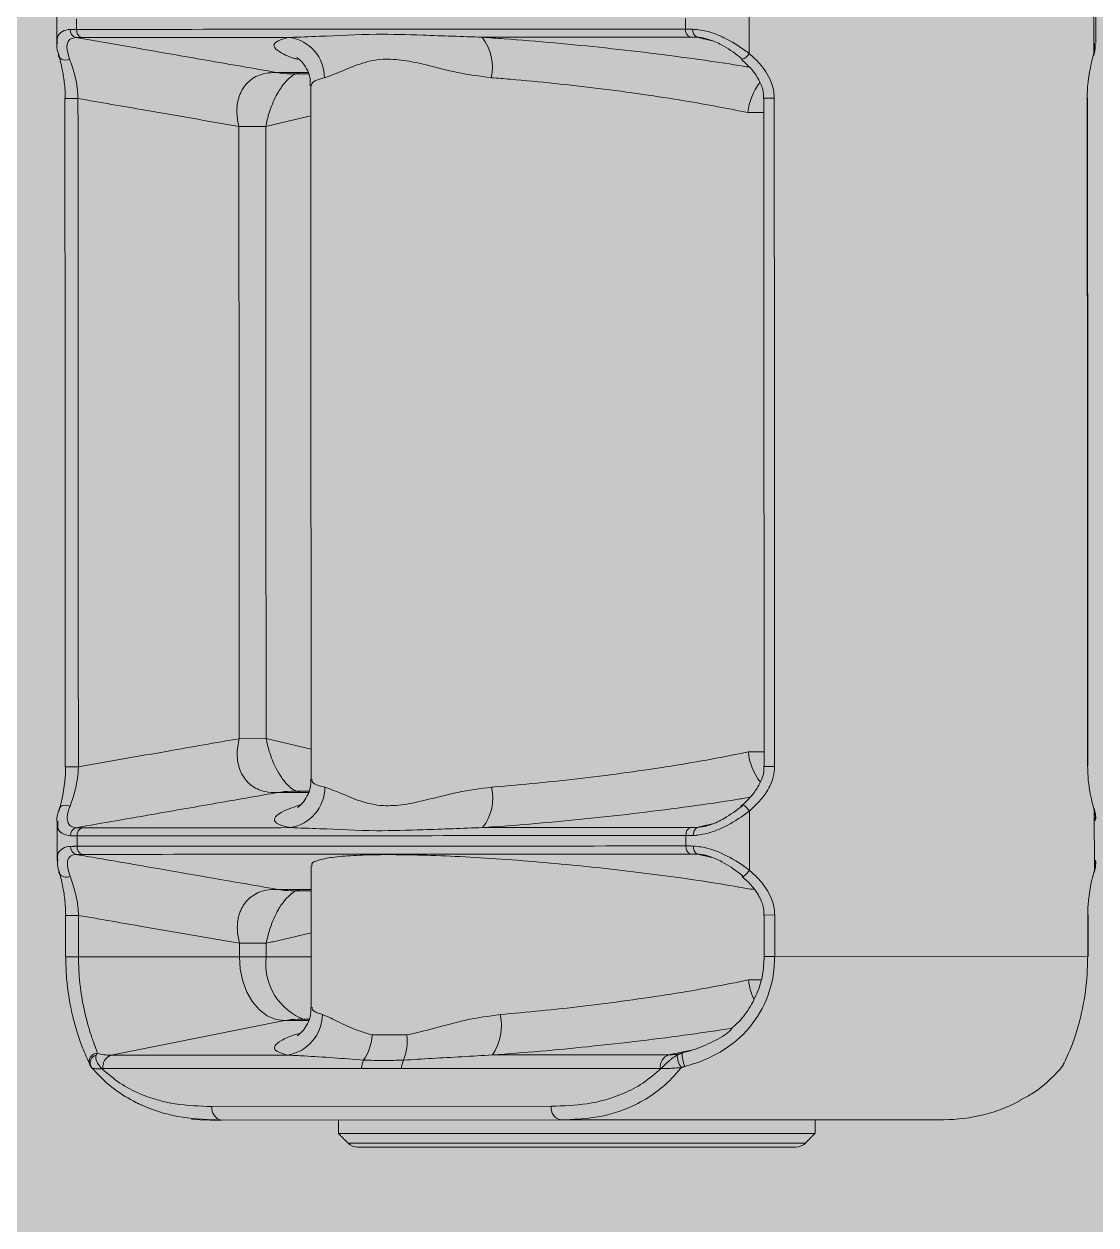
# Model space of a CAD drawing. Header units: millimetres. Extents: x 7964926 to 16080295, y -6277184 to -2986664.
# Drawn here: x 8008727.6 to 8008806.4, y -3080802.2 to -3080714 of the extents above; entities that cross this region are included whole.
import ezdxf

# ---------------------------------------------------------------- set-up
doc = ezdxf.new("R2010")
doc.units = ezdxf.units.MM
doc.header["$LTSCALE"] = 2000
doc.header["$MEASUREMENT"] = 0
doc.layers.add('L - paving', color=9, linetype='Continuous', lineweight=5)
doc.layers.add('L-HATCH', color=8, linetype='Continuous', lineweight=5)

# ---------------------------------------------------------------- blocks, each defined once
blk = doc.blocks.new('gym')
at = {"linetype": 'Continuous', "lineweight": 15}
for p, q in [((-3764.851, -56.687), (-3764.849, -61.041)), ((-3739.526, -61.027), (-3739.529, -56.672)), ((-3814.26, -58.509), (-3814.259, -59.274)), ((-3769.532, -59.249), (-3769.533, -58.484)), ((-3815.115, -64.351), (-3814.154, -64.35)), ((-3763.777, -64.322), (-3763.777, -64.322)), ((-3763.777, -64.322), (-3763.007, -64.322)), ((-3739.991, -64.309), (-3740.016, -64.309)), ((-3800.362, -66.4), (-3802.333, -66.401)), ((-3800.337, -111.374), (-3802.308, -111.376)), ((-3815.087, -113.44), (-3814.126, -113.44)), ((-3763.749, -113.411), (-3763.749, -113.411)), ((-3763.749, -113.411), (-3762.98, -113.411)), ((-3739.963, -113.398), (-3739.988, -113.398)), ((-3815.548, -116.571), (-3815.545, -116.559)), ((-3764.818, -116.693), (-3764.815, -121.048)), ((-3739.492, -121.034), (-3739.495, -116.679)), ((-3814.226, -118.516), (-3814.225, -119.281)), ((-3769.498, -119.256), (-3769.499, -118.491)), ((-3815.081, -124.358), (-3814.12, -124.357)), ((-3762.973, -124.328), (-3763.743, -124.329)), ((-3739.957, -124.315), (-3739.982, -124.315)), ((-3802.3, -126.408), (-3800.328, -126.407)), ((-3815.079, -127.4), (-3814.119, -127.399)), ((-3802.299, -127.393), (-3814.119, -127.399)), ((-3802.299, -127.393), (-3800.328, -127.392)), ((-3800.328, -127.392), (-3797.019, -127.39)), ((-3762.972, -127.371), (-3763.741, -127.371)), ((-3739.98, -127.358), (-3762.972, -127.371)), ((-3739.955, -127.358), (-3739.98, -127.358)), ((-3798.98, -132.087), (-3811.724, -134.624)), ((-3769.078, -134.265), (-3770.763, -134.601)), ((-3813.13, -135.558), (-3813.18, -135.499)), ((-3741.845, -135.458), (-3741.895, -135.518)), ((-3741.839, -135.431), (-3741.746, -135.299)), ((-3804.316, -138.395), (-3779.386, -138.381)), ((-3778.677, -139.381), (-3803.608, -139.395)), ((-3750.564, -139.365), (-3778.677, -139.381)), ((-3804.456, -139.395), (-3803.608, -139.395)), ((-3795.012, -140.39), (-3760.008, -140.37)), ((-3794.304, -141.097), (-3760.715, -141.078)), ((-3793.597, -141.39), (-3761.422, -141.371))]:
    blk.add_line(p, q, dxfattribs=at)
at = {"linetype": 'Continuous', "lineweight": 15, "flags": 128}
for points in [[(-3815.574, -61.241), (-3815.586, -61.19), (-3815.585, -61.084)], [(-3814.772, -61.463), (-3814.923, -61.512), (-3815.078, -61.53), (-3815.229, -61.516), (-3815.363, -61.471), (-3815.472, -61.398), (-3815.548, -61.302), (-3815.574, -61.241)], [(-3765.377, -61.435), (-3765.384, -61.484), (-3765.376, -61.497)], [(-3739.533, -61.19), (-3739.523, -61.147), (-3739.526, -61.027)], [(-3815.545, -116.559), (-3815.517, -116.49), (-3815.441, -116.394), (-3815.332, -116.321), (-3815.198, -116.276), (-3815.048, -116.262), (-3814.892, -116.279), (-3814.741, -116.328)], [(-3764.818, -116.693), (-3764.92, -116.573), (-3765.026, -116.461), (-3765.126, -116.366), (-3765.214, -116.293), (-3765.284, -116.248), (-3765.332, -116.234), (-3765.353, -116.251), (-3765.346, -116.3)], [(-3739.503, -116.511), (-3739.492, -116.559), (-3739.495, -116.679)], [(-3815.549, -121.077), (-3815.552, -121.197), (-3815.541, -121.246)], [(-3765.343, -121.504), (-3765.35, -121.491), (-3765.344, -121.442)], [(-3764.815, -121.048), (-3764.918, -121.168), (-3765.023, -121.28), (-3765.123, -121.376), (-3765.211, -121.449), (-3765.282, -121.494), (-3765.329, -121.508), (-3765.343, -121.504)], [(-3739.499, -121.197), (-3739.489, -121.154), (-3739.492, -121.034)], [(-3798.98, -132.087), (-3799.627, -131.997), (-3800.25, -131.73), (-3800.823, -131.297), (-3801.326, -130.713), (-3801.739, -130.002), (-3802.046, -129.19), (-3802.235, -128.309), (-3802.299, -127.393)], [(-3810.122, -137.977), (-3809.462, -138.305), (-3809.255, -138.397)], [(-3805.813, -139.319), (-3805.193, -139.373), (-3804.456, -139.395)]]:
    blk.add_lwpolyline(points, dxfattribs=at)
at = {"linetype": 'Continuous', "lineweight": 15}
for centre, radius, start, end in [((-3814.155, -59.316), 0.58, 176.54298, 254.38718), ((-3813.693, -59.335), 0.57, 173.88926, 249.40167), ((-3799.064, -62.841), 3.017, 0.2154, 81.11425), ((-3787.282, -62.044), 3.573, 347.42402, 37.85456), ((-3768.966, -59.31), 0.57, 173.88761, 249.40332), ((-3768.419, -59.344), 0.569, 171.02856, 242.56371), ((-3765.858, -60.406), 1.192, 293.83834, 327.82687), ((-3798.554, -57.477), 5.058, 258.77348, 270.011), ((-3760.794, -65.756), 4.158, 141.71822, 174.9488), ((-3760.822, -111.995), 4.103, 184.88942, 218.70711), ((-3798.518, -120.296), 5.058, 90.05459, 101.29001), ((-3799.035, -114.932), 3.017, 278.95033, 359.84917), ((-3787.252, -115.715), 3.573, 322.21002, 12.64051), ((-3814.122, -118.474), 0.58, 105.67719, 183.52173), ((-3813.659, -118.455), 0.57, 110.66233, 186.17582), ((-3768.932, -118.43), 0.57, 110.66069, 186.17747), ((-3768.386, -118.395), 0.569, 117.50068, 189.03614), ((-3814.121, -119.323), 0.58, 176.54281, 254.38735), ((-3813.659, -119.342), 0.57, 173.8898, 249.40113), ((-3768.932, -119.317), 0.57, 173.88815, 249.40278), ((-3768.386, -119.351), 0.569, 171.0284, 242.56387), ((-3815.03, -120.964), 0.584, 208.86637, 299.91712), ((-3798.52, -117.483), 5.058, 258.77453, 270.00995), ((-3795.973, -127.919), 4.387, 173.09214, 249.85348), ((-3760.376, -128.622), 4.549, 185.99114, 204.51742), ((-3797.99, -137.046), 5.057, 90.05265, 101.29195), ((-3799.227, -131.627), 3.023, 278.465, 359.66852), ((-3786.867, -132.464), 3.82, 325.85668, 12.51154), ((-3796.309, -132.877), 3.784, 326.07674, 355.96822), ((-3793.904, -133.564), 3.933, 338.7882, 6.1649), ((-3812.739, -135.083), 0.598, 88.34236, 204.75979), ((-3812.675, -135.196), 0.589, 105.12152, 210.98916), ((-3811.722, -130.958), 3.666, 254.17439, 269.97178), ((-3811.389, -135.512), 0.95, 110.66136, 186.17692), ((-3770.428, -135.489), 0.95, 110.6613, 186.17698), ((-3770.769, -130.935), 3.666, 270.09281, 285.89022), ((-3768.715, -134.659), 1.413, 177.7524, 218.24295), ((-3767.614, -134.568), 2.154, 177.14061, 204.07416), ((-3812.336, -131.643), 3.972, 268.92238, 270.04436), ((-3792.036, -135.59), 1.283, 152.06833, 180.6264), ((-3789.103, -135.588), 1.283, 152.06639, 180.62833), ((-3771.374, -131.621), 3.971, 270.02014, 271.1423), ((-3803.432, -138.519), 0.893, 172.0065, 258.66052), ((-3778.502, -138.505), 0.893, 172.00597, 258.66105), ((-3750.571, -127.364), 12.001, 270.03227, 298.23395), ((-3793.597, -140.389), 1, 225.03227, 270.03227), ((-3761.422, -140.371), 1, 270.03227, 315.03227)]:
    blk.add_arc(centre, radius, start, end, dxfattribs=at)
for points in [[(-3815.72, -57.448), (-3815.718, -60.331)], [(-3739.392, -60.288), (-3739.393, -57.405)], [(-3814.734, -59.281), (-3814.259, -59.274)], [(-3813.893, -59.868), (-3814.311, -59.875)], [(-3769.532, -59.249), (-3768.982, -59.255)], [(-3768.682, -59.849), (-3769.166, -59.843)], [(-3768.682, -59.849), (-3767.621, -60.093)], [(-3739.526, -61.027), (-3739.459, -60.389)], [(-3739.459, -60.389), (-3739.449, -60.288)], [(-3799.538, -62.438), (-3797.265, -62.437)], [(-3798.553, -62.535), (-3797.231, -62.534)], [(-3797.055, -63.427), (-3797.027, -114.34)], [(-3815.115, -64.351), (-3815.087, -113.44)], [(-3763.777, -64.322), (-3763.749, -113.411)], [(-3739.963, -113.398), (-3739.991, -64.309)], [(-3797.054, -65.635), (-3800.362, -66.4)], [(-3763.776, -65.389), (-3764.936, -65.39)], [(-3800.337, -111.374), (-3797.028, -112.136)], [(-3764.909, -112.345), (-3763.75, -112.344)], [(-3797.224, -115.334), (-3799.508, -115.335)], [(-3797.198, -115.237), (-3798.523, -115.238)], [(-3739.423, -117.412), (-3739.428, -117.287)], [(-3815.686, -117.455), (-3815.684, -120.338)], [(-3814.279, -117.915), (-3813.86, -117.922)], [(-3769.133, -117.896), (-3768.649, -117.89)], [(-3767.565, -117.639), (-3768.649, -117.89)], [(-3814.226, -118.516), (-3814.701, -118.51)], [(-3768.948, -118.484), (-3769.499, -118.491)], [(-3814.701, -119.288), (-3814.225, -119.281)], [(-3813.859, -119.875), (-3814.278, -119.882)], [(-3769.498, -119.256), (-3768.948, -119.262)], [(-3768.648, -119.856), (-3769.132, -119.85)], [(-3768.648, -119.856), (-3767.588, -120.1)], [(-3797.023, -120.705), (-3797.017, -131.093)], [(-3739.492, -121.034), (-3739.426, -120.396)], [(-3739.426, -120.396), (-3739.415, -120.295)], [(-3799.504, -122.445), (-3797.022, -122.444)], [(-3798.519, -122.542), (-3797.022, -122.541)], [(-3764.769, -122.426), (-3764.494, -122.425)], [(-3815.081, -124.358), (-3815.079, -127.4)], [(-3763.743, -124.329), (-3763.741, -127.371)], [(-3739.955, -127.358), (-3739.957, -124.315)], [(-3797.02, -125.641), (-3800.328, -126.407)], [(-3764.9, -129.097), (-3763.981, -129.096)], [(-3797.224, -132.086), (-3798.98, -132.087)], [(-3797.184, -131.989), (-3797.995, -131.989)], [(-3792.535, -133.143), (-3789.993, -133.142)], [(-3812.722, -134.485), (-3812.829, -134.627)], [(-3770.126, -134.603), (-3769.766, -134.461)], [(-3769.581, -135.447), (-3769.824, -135.533)], [(-3741.895, -135.518), (-3741.839, -135.431)], [(-3760.008, -140.37), (-3760.008, -139.37)], [(-3795.012, -139.39), (-3795.012, -140.39)], [(-3795.012, -140.39), (-3794.304, -141.097)], [(-3760.715, -141.078), (-3760.008, -140.37)]]:
    blk.add_open_spline(points, degree=1, dxfattribs=at)
for points, knots in [([(-3815.661, -60.331), (-3815.679, -60.223), (-3815.739, -59.858), (-3815.465, -59.482), (-3815.059, -59.299), (-3814.782, -59.284), (-3814.734, -59.281)], [0, 0, 0, 0, 0.171212, 0.579605, 0.928805, 1, 1, 1, 1]), ([(-3814.311, -59.875), (-3814.347, -59.877), (-3814.56, -59.891), (-3814.867, -60.053), (-3815.045, -60.582), (-3814.874, -61.133), (-3814.772, -61.463)], [0, 0, 0, 0, 0.0478737, 0.2850529, 0.5730678, 1, 1, 1, 1]), ([(-3799.538, -62.438), (-3801.276, -62.137), (-3804.682, -61.546), (-3809.607, -60.691), (-3812.794, -60.138), (-3814.311, -59.875)], [0, 0, 0, 0, 0.352815, 0.691799, 1, 1, 1, 1]), ([(-3814.259, -59.274), (-3813.977, -59.274), (-3812.564, -59.273), (-3806.632, -59.27), (-3792.005, -59.262), (-3778.509, -59.254), (-3769.532, -59.249)], [0, 0, 0, 0, 0.018948, 0.094737, 0.397896, 1, 1, 1, 1]), ([(-3798.598, -59.86), (-3799.208, -59.86), (-3804.306, -59.863), (-3809.405, -59.866), (-3813.893, -59.868)], [0, 0, 0, 0, 0.119622, 1, 1, 1, 1]), ([(-3798.02, -61.476), (-3798.103, -61.451), (-3798.755, -61.257), (-3799.395, -60.926), (-3799.874, -60.502), (-3799.63, -60.145), (-3799.043, -59.949), (-3798.62, -59.864), (-3798.598, -59.86)], [0, 0, 0, 0, 0.035177, 0.273792, 0.512395, 0.749741, 0.987078, 1, 1, 1, 1]), ([(-3798.598, -59.86), (-3797.885, -59.836), (-3795.843, -59.77), (-3792.584, -59.576), (-3788.598, -59.703), (-3785.929, -59.799), (-3784.461, -59.852)], [0, 0, 0, 0, 0.163457, 0.468289, 0.70757, 1, 1, 1, 1]), ([(-3769.166, -59.843), (-3769.449, -59.843), (-3770.861, -59.844), (-3775.959, -59.847), (-3780.775, -59.85), (-3784.461, -59.852)], [0, 0, 0, 0, 0.055409, 0.277044, 1, 1, 1, 1]), ([(-3784.461, -59.852), (-3783.924, -59.888), (-3782.191, -60.006), (-3779.147, -60.258), (-3775.373, -60.631), (-3771.637, -61.063), (-3768.26, -61.517), (-3765.987, -61.852), (-3764.983, -62.026), (-3764.834, -62.051)], [0, 0, 0, 0, 0.081914, 0.264688, 0.447469, 0.63176, 0.816058, 0.972756, 1, 1, 1, 1]), ([(-3768.982, -59.255), (-3768.611, -59.296), (-3767.878, -59.377), (-3766.504, -59.94), (-3765.505, -60.553), (-3764.93, -60.981), (-3764.849, -61.041)], [0, 0, 0, 0, 0.273806, 0.541962, 0.935711, 1, 1, 1, 1]), ([(-3765.377, -61.435), (-3765.444, -61.382), (-3765.908, -61.01), (-3766.709, -60.466), (-3767.752, -60), (-3768.363, -59.863), (-3768.636, -59.851), (-3768.682, -59.849)], [0, 0, 0, 0, 0.068045, 0.474694, 0.738913, 0.956421, 1, 1, 1, 1]), ([(-3815.697, -60.359), (-3815.701, -60.445), (-3815.715, -60.727), (-3815.616, -61.027), (-3815.547, -61.235)], [0, 0, 0, 0, 0.306819, 1, 1, 1, 1]), ([(-3739.54, -61.188), (-3739.52, -61.124), (-3739.433, -60.852), (-3739.426, -60.592), (-3739.42, -60.393)], [0, 0, 0, 0, 0.235874, 1, 1, 1, 1]), ([(-3815.09, -64.351), (-3815.096, -64.095), (-3815.112, -63.445), (-3815.279, -62.241), (-3815.466, -61.52), (-3815.583, -61.07)], [0, 0, 0, 0, 0.196914, 0.499066, 1, 1, 1, 1]), ([(-3814.772, -61.463), (-3814.63, -61.859), (-3814.403, -62.489), (-3814.193, -63.55), (-3814.165, -64.126), (-3814.154, -64.35)], [0, 0, 0, 0, 0.508319, 0.808243, 1, 1, 1, 1]), ([(-3798.064, -61.337), (-3798.07, -61.334), (-3798.097, -61.32), (-3797.975, -61.394), (-3797.699, -61.64), (-3797.348, -62.134), (-3797.079, -62.78), (-3797.086, -63.246), (-3797.089, -63.429)], [0, 0, 0, 0, 0.064673, 0.286311, 0.48197, 0.673341, 0.871837, 1, 1, 1, 1]), ([(-3783.795, -62.822), (-3784.636, -62.711), (-3786.322, -62.489), (-3788.433, -61.901), (-3790.246, -61.513), (-3791.929, -61.403), (-3793.512, -61.778), (-3794.983, -62.444), (-3795.678, -62.696), (-3796.047, -62.829)], [0, 0, 0, 0, 0.149456, 0.299288, 0.414953, 0.530318, 0.680036, 0.830295, 1, 1, 1, 1]), ([(-3765.39, -61.51), (-3765.133, -61.739), (-3764.617, -62.198), (-3764.088, -63.023), (-3763.787, -63.759), (-3763.805, -64.187), (-3763.811, -64.322)], [0, 0, 0, 0, 0.310005, 0.621855, 0.88079, 1, 1, 1, 1]), ([(-3764.849, -61.041), (-3764.587, -61.281), (-3763.947, -61.867), (-3763.267, -62.906), (-3763.019, -63.832), (-3763.009, -64.252), (-3763.007, -64.322)], [0, 0, 0, 0, 0.27695, 0.676905, 0.946555, 1, 1, 1, 1]), ([(-3740.016, -64.309), (-3740.005, -63.957), (-3739.993, -63.535), (-3739.895, -62.66), (-3739.747, -61.853), (-3739.59, -61.267), (-3739.526, -61.027)], [0, 0, 0, 0, 0.269082, 0.32301, 0.723014, 1, 1, 1, 1]), ([(-3802.333, -66.401), (-3802.399, -66.072), (-3802.554, -65.297), (-3802.419, -64.421), (-3802.082, -63.632), (-3801.778, -63.24), (-3801.187, -62.764), (-3800.517, -62.458), (-3799.827, -62.444), (-3799.538, -62.438)], [0, 0, 0, 0, 0.159926, 0.375872, 0.430549, 0.610067, 0.636348, 0.847809, 1, 1, 1, 1]), ([(-3797.913, -62.484), (-3797.955, -62.489), (-3798.213, -62.514), (-3798.661, -62.846), (-3799.128, -63.384), (-3799.403, -63.804), (-3799.747, -64.419), (-3800.11, -65.296), (-3800.287, -66.071), (-3800.362, -66.4)], [0, 0, 0, 0, 0.045829, 0.283668, 0.425404, 0.515741, 0.57724, 0.820124, 1, 1, 1, 1]), ([(-3796.047, -62.829), (-3796.066, -62.834), (-3796.432, -62.919), (-3796.941, -63.096), (-3796.994, -63.323), (-3797.019, -63.427)], [0, 0, 0, 0, 0.028627, 0.55464, 1, 1, 1, 1]), ([(-3764.936, -65.39), (-3765.658, -65.243), (-3767.118, -64.946), (-3769.719, -64.492), (-3772.667, -64.037), (-3775.886, -63.606), (-3779.173, -63.231), (-3781.812, -62.978), (-3783.33, -62.859), (-3783.795, -62.822)], [0, 0, 0, 0, 0.137486, 0.277729, 0.438669, 0.60416, 0.7636, 0.927576, 1, 1, 1, 1]), ([(-3814.154, -64.35), (-3812.506, -64.636), (-3808.566, -65.32), (-3804.626, -66.004), (-3802.333, -66.401)], [0, 0, 0, 0, 0.4181566, 1, 1, 1, 1]), ([(-3814.154, -64.35), (-3814.149, -72.532), (-3814.14, -88.895), (-3814.131, -105.258), (-3814.126, -113.44)], [0, 0, 0, 0, 0.5, 1, 1, 1, 1]), ([(-3763.007, -64.322), (-3763.007, -64.722), (-3763.006, -66.722), (-3763.001, -75.123), (-3762.992, -91.086), (-3762.984, -105.449), (-3762.98, -113.411)], [0, 0, 0, 0, 0.024448, 0.12224, 0.513408, 1, 1, 1, 1]), ([(-3739.988, -113.398), (-3739.988, -112.998), (-3739.989, -110.998), (-3739.994, -102.597), (-3740.003, -86.634), (-3740.011, -72.271), (-3740.016, -64.309)], [0, 0, 0, 0, 0.024448, 0.12224, 0.513408, 1, 1, 1, 1]), ([(-3802.308, -111.376), (-3802.312, -104.708), (-3802.32, -89.717), (-3802.329, -74.725), (-3802.333, -66.401)], [0, 0, 0, 0, 0.44475, 1, 1, 1, 1]), ([(-3800.362, -66.4), (-3800.359, -73.068), (-3800.35, -88.059), (-3800.342, -103.05), (-3800.337, -111.374)], [0, 0, 0, 0, 0.44475, 1, 1, 1, 1]), ([(-3802.308, -111.376), (-3804.045, -111.679), (-3807.985, -112.367), (-3811.924, -113.055), (-3814.126, -113.44)], [0, 0, 0, 0, 0.440937, 1, 1, 1, 1]), ([(-3799.508, -115.335), (-3799.812, -115.329), (-3800.525, -115.313), (-3801.258, -114.96), (-3801.867, -114.408), (-3802.137, -113.987), (-3802.413, -113.235), (-3802.522, -112.438), (-3802.371, -111.689), (-3802.308, -111.376)], [0, 0, 0, 0, 0.159926, 0.375872, 0.430549, 0.610065, 0.636348, 0.847809, 1, 1, 1, 1]), ([(-3800.337, -111.374), (-3800.265, -111.688), (-3800.095, -112.437), (-3799.69, -113.435), (-3799.266, -114.152), (-3798.98, -114.529), (-3798.586, -114.956), (-3798.204, -115.252), (-3797.932, -115.279), (-3797.882, -115.284)], [0, 0, 0, 0, 0.1710236, 0.4086518, 0.5502585, 0.6405169, 0.7019601, 0.9446261, 1, 1, 1, 1]), ([(-3783.765, -114.934), (-3783.708, -114.929), (-3782.618, -114.845), (-3780.397, -114.649), (-3777.092, -114.291), (-3773.765, -113.866), (-3770.583, -113.394), (-3767.552, -112.882), (-3765.798, -112.525), (-3764.909, -112.345)], [0, 0, 0, 0, 0.008949, 0.170987, 0.33784, 0.500945, 0.668833, 0.832068, 1, 1, 1, 1]), ([(-3815.551, -116.722), (-3815.487, -116.482), (-3815.331, -115.895), (-3815.138, -114.856), (-3815.065, -113.93), (-3815.063, -113.51), (-3815.062, -113.44)], [0, 0, 0, 0, 0.27695, 0.676905, 0.946554, 1, 1, 1, 1]), ([(-3814.126, -113.44), (-3814.142, -113.732), (-3814.162, -114.104), (-3814.285, -114.876), (-3814.471, -115.601), (-3814.663, -116.116), (-3814.741, -116.328)], [0, 0, 0, 0, 0.249127, 0.316206, 0.717822, 1, 1, 1, 1]), ([(-3763.784, -113.412), (-3763.776, -113.531), (-3763.749, -113.939), (-3764.024, -114.639), (-3764.548, -115.473), (-3765.081, -116.028), (-3765.427, -116.304), (-3765.473, -116.341)], [0, 0, 0, 0, 0.099829, 0.344157, 0.618268, 0.948858, 1, 1, 1, 1]), ([(-3762.98, -113.411), (-3763.001, -113.667), (-3763.054, -114.317), (-3763.614, -115.521), (-3764.355, -116.243), (-3764.818, -116.693)], [0, 0, 0, 0, 0.196914, 0.499065, 1, 1, 1, 1]), ([(-3739.495, -116.679), (-3739.612, -116.229), (-3739.798, -115.508), (-3739.965, -114.304), (-3739.981, -113.654), (-3739.988, -113.398)], [0, 0, 0, 0, 0.500934, 0.803086, 1, 1, 1, 1]), ([(-3797.064, -114.344), (-3797.053, -114.452), (-3797.013, -114.849), (-3797.235, -115.463), (-3797.569, -116.017), (-3797.872, -116.319), (-3798.039, -116.438), (-3798.039, -116.437), (-3798.039, -116.437)], [0, 0, 0, 0, 0.07719, 0.283464, 0.471062, 0.654684, 0.846308, 1, 1, 1, 1]), ([(-3796.958, -114.34), (-3796.971, -114.402), (-3797.011, -114.591), (-3796.621, -114.785), (-3796.16, -114.904), (-3796.018, -114.94)], [0, 0, 0, 0, 0.251052, 0.768315, 1, 1, 1, 1]), ([(-3814.279, -117.915), (-3812.319, -117.573), (-3808.69, -116.939), (-3803.766, -116.079), (-3800.803, -115.562), (-3799.508, -115.335)], [0, 0, 0, 0, 0.3981034, 0.7370873, 1, 1, 1, 1]), ([(-3796.018, -114.94), (-3795.649, -115.074), (-3794.953, -115.325), (-3793.481, -115.989), (-3791.899, -116.362), (-3790.215, -116.25), (-3788.403, -115.86), (-3786.292, -115.27), (-3784.607, -115.046), (-3783.765, -114.934)], [0, 0, 0, 0, 0.169705, 0.319964, 0.469682, 0.585047, 0.700712, 0.850544, 1, 1, 1, 1]), ([(-3814.741, -116.328), (-3814.762, -116.381), (-3814.901, -116.754), (-3814.998, -117.298), (-3814.802, -117.765), (-3814.507, -117.901), (-3814.311, -117.913), (-3814.279, -117.915)], [0, 0, 0, 0, 0.068045, 0.474695, 0.73891, 0.956424, 1, 1, 1, 1]), ([(-3798.566, -117.913), (-3798.732, -117.876), (-3799.269, -117.758), (-3799.754, -117.504), (-3799.747, -117.129), (-3799.139, -116.699), (-3798.234, -116.378), (-3797.786, -116.22)], [0, 0, 0, 0, 0.100843, 0.325851, 0.55087, 0.777746, 1, 1, 1, 1]), ([(-3764.805, -115.679), (-3765.126, -115.735), (-3766.472, -115.968), (-3769.196, -116.36), (-3772.87, -116.835), (-3776.693, -117.259), (-3780.524, -117.618), (-3783.087, -117.815), (-3784.362, -117.901), (-3784.428, -117.905)], [0, 0, 0, 0, 0.058522, 0.245154, 0.431837, 0.618513, 0.804205, 0.98989, 1, 1, 1, 1]), ([(-3768.649, -117.89), (-3768.599, -117.887), (-3768.301, -117.873), (-3767.63, -117.711), (-3766.51, -117.182), (-3765.781, -116.63), (-3765.346, -116.3)], [0, 0, 0, 0, 0.047875, 0.285052, 0.573064, 1, 1, 1, 1]), ([(-3815.538, -116.561), (-3815.547, -116.585), (-3815.673, -116.915), (-3815.732, -117.239), (-3815.685, -117.524), (-3815.684, -117.528)], [0, 0, 0, 0, 0.072484, 0.985497, 1, 1, 1, 1]), ([(-3764.818, -116.693), (-3765.354, -117.068), (-3766.271, -117.708), (-3767.66, -118.289), (-3768.498, -118.466), (-3768.883, -118.481), (-3768.948, -118.484)], [0, 0, 0, 0, 0.410436, 0.70095, 0.949358, 1, 1, 1, 1]), ([(-3739.384, -117.275), (-3739.39, -117.098), (-3739.398, -116.851), (-3739.493, -116.59), (-3739.519, -116.516)], [0, 0, 0, 0, 0.71623, 1, 1, 1, 1]), ([(-3739.428, -117.287), (-3739.418, -117.151), (-3739.405, -116.965), (-3739.476, -116.74), (-3739.495, -116.679)], [0, 0, 0, 0, 0.729511, 1, 1, 1, 1]), ([(-3814.701, -118.51), (-3814.93, -118.467), (-3815.384, -118.382), (-3815.681, -117.978), (-3815.639, -117.601), (-3815.622, -117.455)], [0, 0, 0, 0, 0.384674, 0.761402, 1, 1, 1, 1]), ([(-3813.86, -117.922), (-3813.578, -117.921), (-3812.165, -117.921), (-3807.067, -117.918), (-3802.251, -117.915), (-3798.566, -117.913)], [0, 0, 0, 0, 0.055409, 0.277044, 1, 1, 1, 1]), ([(-3784.428, -117.905), (-3785.896, -117.96), (-3788.565, -118.059), (-3792.551, -118.19), (-3795.81, -118), (-3797.853, -117.935), (-3798.566, -117.913)], [0, 0, 0, 0, 0.29243, 0.531711, 0.836543, 1, 1, 1, 1]), ([(-3784.428, -117.905), (-3783.818, -117.905), (-3778.72, -117.902), (-3773.622, -117.899), (-3769.133, -117.896)], [0, 0, 0, 0, 0.119623, 1, 1, 1, 1]), ([(-3769.499, -118.491), (-3769.781, -118.491), (-3771.194, -118.492), (-3777.126, -118.495), (-3791.752, -118.503), (-3805.249, -118.511), (-3814.226, -118.516)], [0, 0, 0, 0, 0.018947, 0.094737, 0.397896, 1, 1, 1, 1]), ([(-3815.627, -120.338), (-3815.645, -120.23), (-3815.705, -119.865), (-3815.431, -119.489), (-3815.025, -119.306), (-3814.748, -119.291), (-3814.701, -119.288)], [0, 0, 0, 0, 0.171212, 0.579605, 0.928805, 1, 1, 1, 1]), ([(-3814.278, -119.882), (-3814.313, -119.884), (-3814.526, -119.898), (-3814.834, -120.06), (-3815.011, -120.589), (-3814.841, -121.14), (-3814.739, -121.47)], [0, 0, 0, 0, 0.047874, 0.285053, 0.573068, 1, 1, 1, 1]), ([(-3799.504, -122.445), (-3801.242, -122.144), (-3804.649, -121.553), (-3808.943, -120.807), (-3812.13, -120.254), (-3813.648, -119.991), (-3814.278, -119.882)], [0, 0, 0, 0, 0.352815, 0.691799, 0.872173, 1, 1, 1, 1]), ([(-3814.225, -119.281), (-3813.943, -119.281), (-3812.53, -119.28), (-3806.598, -119.277), (-3791.972, -119.269), (-3778.475, -119.261), (-3769.498, -119.256)], [0, 0, 0, 0, 0.018948, 0.094737, 0.397896, 1, 1, 1, 1]), ([(-3769.132, -119.85), (-3769.415, -119.85), (-3770.827, -119.851), (-3776.759, -119.854), (-3786.898, -119.86), (-3800.394, -119.868), (-3809.371, -119.873), (-3813.859, -119.875)], [0, 0, 0, 0, 0.018947, 0.094737, 0.397896, 0.698948, 1, 1, 1, 1]), ([(-3796.956, -120.705), (-3796.973, -120.662), (-3797.034, -120.505), (-3796.564, -120.294), (-3795.548, -120.082), (-3794, -119.945), (-3791.988, -119.886), (-3789.585, -119.902), (-3786.843, -119.996), (-3783.852, -120.162), (-3780.682, -120.397), (-3777.421, -120.694), (-3774.161, -121.046), (-3770.978, -121.442), (-3767.981, -121.874), (-3765.956, -122.209), (-3764.944, -122.394), (-3764.769, -122.426)], [0, 0, 0, 0, 0.028025, 0.1025726, 0.1764269, 0.2502785, 0.3234901, 0.3967005, 0.469605, 0.5425109, 0.6155694, 0.6886311, 0.7622344, 0.8358407, 0.9101481, 0.9844572, 1, 1, 1, 1]), ([(-3768.948, -119.262), (-3768.578, -119.303), (-3767.845, -119.384), (-3766.47, -119.947), (-3765.471, -120.56), (-3764.896, -120.988), (-3764.815, -121.048)], [0, 0, 0, 0, 0.273806, 0.541962, 0.935712, 1, 1, 1, 1]), ([(-3765.344, -121.442), (-3765.41, -121.389), (-3765.875, -121.017), (-3766.675, -120.473), (-3767.718, -120.006), (-3768.329, -119.87), (-3768.602, -119.858), (-3768.648, -119.856)], [0, 0, 0, 0, 0.068045, 0.474695, 0.738913, 0.956421, 1, 1, 1, 1]), ([(-3815.663, -120.365), (-3815.667, -120.452), (-3815.681, -120.734), (-3815.582, -121.034), (-3815.513, -121.242)], [0, 0, 0, 0, 0.306821, 1, 1, 1, 1]), ([(-3739.507, -121.195), (-3739.486, -121.131), (-3739.399, -120.859), (-3739.392, -120.599), (-3739.386, -120.4)], [0, 0, 0, 0, 0.235874, 1, 1, 1, 1]), ([(-3815.056, -124.358), (-3815.062, -124.101), (-3815.079, -123.452), (-3815.245, -122.248), (-3815.432, -121.527), (-3815.549, -121.077)], [0, 0, 0, 0, 0.196914, 0.499066, 1, 1, 1, 1]), ([(-3814.739, -121.47), (-3814.596, -121.866), (-3814.369, -122.496), (-3814.16, -123.557), (-3814.131, -124.133), (-3814.12, -124.357)], [0, 0, 0, 0, 0.50832, 0.808243, 1, 1, 1, 1]), ([(-3765.357, -121.517), (-3765.099, -121.745), (-3764.583, -122.204), (-3764.054, -123.03), (-3763.753, -123.766), (-3763.771, -124.194), (-3763.777, -124.329)], [0, 0, 0, 0, 0.310163, 0.62194, 0.880816, 1, 1, 1, 1]), ([(-3764.815, -121.048), (-3764.553, -121.288), (-3763.913, -121.874), (-3763.233, -122.913), (-3762.985, -123.838), (-3762.975, -124.259), (-3762.973, -124.328)], [0, 0, 0, 0, 0.2769501, 0.6769055, 0.9465562, 1, 1, 1, 1]), ([(-3739.982, -124.315), (-3739.971, -123.964), (-3739.959, -123.542), (-3739.861, -122.667), (-3739.713, -121.859), (-3739.557, -121.273), (-3739.492, -121.034)], [0, 0, 0, 0, 0.2690822, 0.3230096, 0.7230138, 1, 1, 1, 1]), ([(-3802.3, -126.408), (-3802.365, -126.079), (-3802.52, -125.304), (-3802.385, -124.427), (-3802.048, -123.639), (-3801.744, -123.247), (-3801.153, -122.771), (-3800.483, -122.465), (-3799.793, -122.451), (-3799.504, -122.445)], [0, 0, 0, 0, 0.159926, 0.375873, 0.430549, 0.610067, 0.636348, 0.847809, 1, 1, 1, 1]), ([(-3797.879, -122.491), (-3797.921, -122.495), (-3798.179, -122.521), (-3798.627, -122.852), (-3799.094, -123.391), (-3799.369, -123.811), (-3799.713, -124.426), (-3800.076, -125.302), (-3800.253, -126.077), (-3800.328, -126.407)], [0, 0, 0, 0, 0.045828, 0.283668, 0.425404, 0.515741, 0.57724, 0.820124, 1, 1, 1, 1]), ([(-3814.12, -124.357), (-3812.473, -124.643), (-3808.532, -125.327), (-3804.592, -126.01), (-3802.3, -126.408)], [0, 0, 0, 0, 0.418157, 1, 1, 1, 1]), ([(-3814.12, -124.357), (-3814.12, -124.994), (-3814.119, -126.008), (-3814.119, -127.022), (-3814.119, -127.399)], [0, 0, 0, 0, 0.628027, 1, 1, 1, 1]), ([(-3762.973, -124.328), (-3762.973, -124.728), (-3762.973, -125.743), (-3762.972, -126.757), (-3762.972, -127.371)], [0, 0, 0, 0, 0.394495, 1, 1, 1, 1]), ([(-3739.98, -127.358), (-3739.98, -126.958), (-3739.981, -125.944), (-3739.981, -124.93), (-3739.982, -124.315)], [0, 0, 0, 0, 0.394495, 1, 1, 1, 1]), ([(-3802.299, -127.393), (-3802.299, -127.261), (-3802.299, -126.933), (-3802.3, -126.605), (-3802.3, -126.408)], [0, 0, 0, 0, 0.40067, 1, 1, 1, 1]), ([(-3800.328, -126.407), (-3800.328, -126.604), (-3800.328, -126.932), (-3800.328, -127.26), (-3800.328, -127.392)], [0, 0, 0, 0, 0.59933, 1, 1, 1, 1]), ([(-3813.186, -135.472), (-3813.226, -135.395), (-3813.347, -135.161), (-3813.625, -134.574), (-3814.086, -133.429), (-3814.637, -131.602), (-3815.004, -129.38), (-3815.041, -127.934), (-3815.054, -127.4)], [0, 0, 0, 0, 0.075846, 0.230179, 0.384334, 0.621012, 0.86011, 1, 1, 1, 1]), ([(-3814.119, -127.399), (-3814.108, -127.866), (-3814.078, -129.133), (-3813.784, -131.087), (-3813.354, -132.687), (-3813.014, -133.691), (-3812.821, -134.208), (-3812.746, -134.416), (-3812.722, -134.485)], [0, 0, 0, 0, 0.136372, 0.370682, 0.606157, 0.763521, 0.921129, 1, 1, 1, 1]), ([(-3762.972, -127.371), (-3763.002, -127.904), (-3763.083, -129.35), (-3763.942, -131.573), (-3765.462, -133.401), (-3767.146, -134.547), (-3768.469, -135.135), (-3769.305, -135.37), (-3769.581, -135.447)], [0, 0, 0, 0, 0.13989, 0.378988, 0.615665, 0.76982, 0.924153, 1, 1, 1, 1]), ([(-3763.749, -127.369), (-3763.771, -127.824), (-3763.815, -128.759), (-3764.237, -130.114), (-3764.924, -131.362), (-3765.596, -132.223), (-3766.083, -132.587), (-3766.186, -132.665)], [0, 0, 0, 0, 0.222915, 0.457794, 0.693332, 0.934867, 1, 1, 1, 1]), ([(-3741.839, -135.431), (-3741.799, -135.354), (-3741.679, -135.12), (-3741.402, -134.533), (-3740.941, -133.387), (-3740.392, -131.56), (-3740.028, -129.337), (-3739.993, -127.891), (-3739.98, -127.358)], [0, 0, 0, 0, 0.0758486, 0.2301813, 0.3843359, 0.6210127, 0.8601102, 1, 1, 1, 1]), ([(-3783.137, -131.637), (-3782.152, -131.551), (-3780.157, -131.379), (-3777, -131.032), (-3773.756, -130.618), (-3770.574, -130.146), (-3767.542, -129.634), (-3765.789, -129.277), (-3764.9, -129.097)], [0, 0, 0, 0, 0.155939, 0.315867, 0.484384, 0.657843, 0.826496, 1, 1, 1, 1]), ([(-3797.041, -131.087), (-3797.05, -131.333), (-3797.067, -131.855), (-3797.373, -132.499), (-3797.705, -132.927), (-3797.946, -133.137), (-3798.054, -133.203), (-3798.032, -133.191), (-3798.027, -133.189)], [0, 0, 0, 0, 0.173664, 0.36807, 0.547069, 0.730136, 0.934351, 1, 1, 1, 1]), ([(-3796.962, -131.093), (-3796.961, -131.181), (-3796.959, -131.397), (-3796.485, -131.552), (-3796.204, -131.644)], [0, 0, 0, 0, 0.409175, 1, 1, 1, 1]), ([(-3796.204, -131.644), (-3796.002, -131.718), (-3795.486, -131.906), (-3794.329, -132.58), (-3793.137, -132.954), (-3792.535, -133.143)], [0, 0, 0, 0, 0.242893, 0.617325, 1, 1, 1, 1]), ([(-3789.993, -133.142), (-3789.329, -132.99), (-3787.966, -132.678), (-3785.693, -131.988), (-3783.995, -131.754), (-3783.137, -131.637)], [0, 0, 0, 0, 0.31977, 0.656312, 1, 1, 1, 1]), ([(-3798.782, -134.617), (-3799.08, -134.526), (-3799.686, -134.342), (-3799.805, -133.977), (-3799.273, -133.55), (-3798.604, -133.225), (-3797.968, -133.038), (-3797.91, -133.021)], [0, 0, 0, 0, 0.240344, 0.487704, 0.728032, 0.975235, 1, 1, 1, 1]), ([(-3766.184, -132.658), (-3767.177, -132.809), (-3769.283, -133.13), (-3772.851, -133.584), (-3776.557, -133.996), (-3780.238, -134.348), (-3782.54, -134.521), (-3783.705, -134.608)], [0, 0, 0, 0, 0.186064, 0.394469, 0.608978, 0.802034, 1, 1, 1, 1]), ([(-3769.766, -134.461), (-3769.506, -134.392), (-3768.727, -134.186), (-3767.522, -133.638), (-3766.51, -133.129), (-3766.14, -132.701), (-3766.116, -132.672)], [0, 0, 0, 0, 0.194726, 0.58385, 0.972376, 1, 1, 1, 1]), ([(-3812.829, -134.627), (-3812.841, -134.715), (-3812.859, -134.846), (-3812.772, -135.104), (-3812.663, -135.3), (-3812.541, -135.462), (-3812.486, -135.53), (-3812.454, -135.566), (-3812.436, -135.586), (-3812.424, -135.599), (-3812.416, -135.608), (-3812.412, -135.613), (-3812.411, -135.614)], [0, 0, 0, 0, 0.298358, 0.44373, 0.755227, 0.865541, 0.923738, 0.956255, 0.974785, 0.985434, 0.995747, 1, 1, 1, 1]), ([(-3811.724, -134.624), (-3811.253, -134.624), (-3808.899, -134.622), (-3804.585, -134.62), (-3800.742, -134.618), (-3798.782, -134.617)], [0, 0, 0, 0, 0.109137, 0.545688, 1, 1, 1, 1]), ([(-3793.169, -134.989), (-3794.662, -134.873), (-3796.609, -134.722), (-3798.371, -134.637), (-3798.782, -134.617)], [0, 0, 0, 0, 0.7665726, 1, 1, 1, 1]), ([(-3783.705, -134.608), (-3785.207, -134.694), (-3787.452, -134.823), (-3789.544, -134.946), (-3790.237, -134.987)], [0, 0, 0, 0, 0.668913, 1, 1, 1, 1]), ([(-3783.705, -134.608), (-3783.158, -134.608), (-3778.844, -134.605), (-3774.53, -134.603), (-3770.763, -134.601)], [0, 0, 0, 0, 0.1269, 1, 1, 1, 1]), ([(-3771.295, -135.591), (-3771.293, -135.589), (-3771.289, -135.585), (-3771.281, -135.576), (-3771.269, -135.563), (-3771.25, -135.543), (-3771.215, -135.506), (-3771.151, -135.439), (-3770.988, -135.276), (-3770.776, -135.08), (-3770.467, -134.822), (-3770.263, -134.691), (-3770.126, -134.603)], [0, 0, 0, 0, 0.004245, 0.014564, 0.025209, 0.043749, 0.076266, 0.134454, 0.244777, 0.556277, 0.701636, 1, 1, 1, 1]), ([(-3813.281, -135.333), (-3813.271, -135.353), (-3813.246, -135.403), (-3813.214, -135.45), (-3813.189, -135.485), (-3813.179, -135.498)], [0, 0, 0, 0, 0.290757, 0.730018, 1, 1, 1, 1]), ([(-3803.608, -139.395), (-3804.558, -139.363), (-3806.479, -139.298), (-3808.937, -138.617), (-3810.913, -137.572), (-3812.191, -136.587), (-3812.887, -135.824), (-3813.13, -135.558)], [0, 0, 0, 0, 0.280779, 0.567234, 0.735527, 0.907527, 1, 1, 1, 1]), ([(-3813.13, -135.558), (-3813.111, -135.572), (-3813.083, -135.594), (-3812.924, -135.618), (-3812.77, -135.626), (-3812.615, -135.624), (-3812.53, -135.621), (-3812.481, -135.618), (-3812.452, -135.617), (-3812.435, -135.616), (-3812.424, -135.615), (-3812.417, -135.614), (-3812.412, -135.614), (-3812.411, -135.614)], [0, 0, 0, 0, 0.2972312, 0.4492656, 0.7121141, 0.83682, 0.9058178, 0.9454153, 0.9683516, 0.981646, 0.98936, 0.9958786, 1, 1, 1, 1]), ([(-3812.411, -135.614), (-3811.972, -135.988), (-3811.083, -136.745), (-3809.274, -137.672), (-3807.001, -138.31), (-3805.219, -138.367), (-3804.316, -138.395)], [0, 0, 0, 0, 0.1816287, 0.3675549, 0.6798092, 1, 1, 1, 1]), ([(-3793.319, -135.604), (-3795.89, -135.605), (-3802.228, -135.609), (-3808.566, -135.613), (-3812.333, -135.615)], [0, 0, 0, 0, 0.405733, 1, 1, 1, 1]), ([(-3790.387, -135.602), (-3790.857, -135.599), (-3791.835, -135.593), (-3792.812, -135.6), (-3793.319, -135.604)], [0, 0, 0, 0, 0.481684, 1, 1, 1, 1]), ([(-3790.237, -134.987), (-3790.716, -135), (-3791.711, -135.026), (-3792.671, -135.002), (-3793.169, -134.989)], [0, 0, 0, 0, 0.481706, 1, 1, 1, 1]), ([(-3771.372, -135.592), (-3771.843, -135.592), (-3774.197, -135.593), (-3780.535, -135.597), (-3786.403, -135.6), (-3790.387, -135.602)], [0, 0, 0, 0, 0.074284, 0.371416, 1, 1, 1, 1]), ([(-3779.386, -138.381), (-3778.503, -138.353), (-3776.721, -138.295), (-3774.458, -137.665), (-3772.632, -136.73), (-3771.743, -135.973), (-3771.295, -135.591)], [0, 0, 0, 0, 0.3133205, 0.6324425, 0.8142976, 1, 1, 1, 1]), ([(-3769.824, -135.533), (-3770.052, -135.8), (-3770.695, -136.552), (-3771.89, -137.542), (-3773.711, -138.583), (-3775.998, -139.278), (-3777.776, -139.346), (-3778.677, -139.381)], [0, 0, 0, 0, 0.092472, 0.260568, 0.432762, 0.712597, 1, 1, 1, 1]), ([(-3769.824, -135.533), (-3769.99, -135.548), (-3770.24, -135.57), (-3770.607, -135.594), (-3770.867, -135.602), (-3771.069, -135.601), (-3771.168, -135.598), (-3771.222, -135.595), (-3771.253, -135.593), (-3771.271, -135.592), (-3771.282, -135.592), (-3771.289, -135.591), (-3771.293, -135.591), (-3771.295, -135.591)], [0, 0, 0, 0, 0.29724, 0.449265, 0.712111, 0.83683, 0.905826, 0.945412, 0.96834, 0.981649, 0.98936, 0.995876, 1, 1, 1, 1]), ([(-3744.911, -137.903), (-3744.652, -137.772), (-3743.847, -137.367), (-3742.834, -136.543), (-3742.138, -135.783), (-3741.895, -135.518)], [0, 0, 0, 0, 0.236749, 0.73313, 1, 1, 1, 1]), ([(-3741.845, -135.457), (-3741.813, -135.415), (-3741.781, -135.373), (-3741.746, -135.3), (-3741.746, -135.299)], [0, 0, 0, 0, 0.981517, 1, 1, 1, 1])]:
    blk.add_open_spline(points, degree=3, knots=knots, dxfattribs=at)

msp = doc.modelspace()

# ---------------------------------------------------------------- hatches: boundary and pattern name
at = {"layer": 'L - paving'}
h = msp.add_hatch(dxfattribs=at)
h.set_pattern_fill('ANSI36', color=37, scale=1000)
h.paths.add_polyline_path([(7997249.075, -3079450.781), (7997249.075, -3078947.259), (7999248.191, -3078947.259), (7999248.191, -3079450.781)], flags=16)
h.paths.add_polyline_path([(8000120.75, -3079437.903), (8000120.75, -3078934.381), (8002119.866, -3078934.381), (8002119.866, -3079437.903)], flags=16)
h.paths.add_polyline_path([(8015248.976, -3079419.059), (8015248.976, -3078915.54), (8017248.093, -3078915.54), (8017248.093, -3079419.059)], flags=16)
h.paths.add_polyline_path([(8018120.651, -3079406.185), (8018120.651, -3078902.665), (8020119.767, -3078902.665), (8020119.767, -3079406.185)], flags=16)
h.paths.add_polyline_path([(7999236.282, -3080456.148), (7999236.282, -3081256.148), (7998436.282, -3081256.148), (7998436.282, -3080456.148)], flags=16)
h.paths.add_polyline_path([(8022495, -3080470.583), (8022495, -3079512), (8023637.093, -3079512), (8023636.133, -3080473.417)])
h.paths.add_polyline_path([(7993153.391, -3080728.49), (7993153.391, -3080434.644), (7993447.236, -3080434.644), (7993447.236, -3080728.49)], flags=16)
h.paths.add_polyline_path([(8007659.24, -3081506.429), (8007659.24, -3081212.583), (8007953.086, -3081212.583), (8007953.086, -3081506.429)], flags=16)
h.paths.add_polyline_path([(8022154.156, -3081211.818), (8022448.002, -3081211.818), (8022448.002, -3081505.664), (8022154.156, -3081505.664)], flags=16)
h.paths.add_polyline_path([(8017889.526, -3079143.185), (8017889.526, -3079543.185), (8017489.526, -3079543.185), (8017489.526, -3079143.185)], flags=16)
h.paths.add_polyline_path([(8020361.12, -3079138.131), (8020761.12, -3079138.131), (8020761.12, -3079538.131), (8020361.12, -3079538.131)], flags=16)
h.paths.add_polyline_path([(7999889.625, -3079174.903), (7999889.625, -3079574.903), (7999489.625, -3079574.903), (7999489.625, -3079174.903)], flags=16)
h.paths.add_polyline_path([(7997011.945, -3079179.957), (7997011.945, -3079579.957), (7996611.945, -3079579.957), (7996611.945, -3079179.957)], flags=16)
edge = h.paths.add_edge_path()
edge.add_arc((7997107.169, -3072809.965), 8900, 253.9687287, 267.6113843)
edge.add_line((7996736.242, -3081702.232), (7996736.242, -3080509.965))
edge.add_line((7996736.242, -3080509.965), (7998136.242, -3080509.965))
edge.add_line((7998136.242, -3080509.965), (7998136.242, -3081709.965))
edge.add_line((7998136.242, -3081709.965), (8001236.232, -3081709.965))
edge.add_line((8001236.232, -3081709.965), (8001236.232, -3080509.961))
edge.add_line((8001236.232, -3080509.961), (8002636.232, -3080509.961))
edge.add_line((8002636.232, -3080509.961), (8002636.232, -3081709.965))
edge.add_line((8002636.232, -3081709.965), (8005736.222, -3081709.965))
edge.add_line((8005736.222, -3081709.965), (8005736.222, -3080509.961))
edge.add_line((8005736.222, -3080509.961), (8007136.222, -3080509.961))
edge.add_line((8007136.222, -3080509.961), (8007136.222, -3081711.184))
edge.add_line((8007136.222, -3081711.184), (8010236.211, -3081711.184))
edge.add_line((8010236.211, -3081711.184), (8010236.211, -3080509.961))
edge.add_line((8010236.211, -3080509.961), (8011636.211, -3080509.961))
edge.add_line((8011636.211, -3080509.961), (8011636.211, -3081709.965))
edge.add_line((8011636.211, -3081709.965), (8011636.691, -3081709.965))
edge.add_line((8011636.691, -3081709.965), (8011636.691, -3080909.965))
edge.add_line((8011636.691, -3080909.965), (8012436.691, -3080909.965))
edge.add_line((8012436.691, -3080909.965), (8012436.691, -3081709.965))
edge.add_line((8012436.691, -3081709.965), (8014736.201, -3081709.965))
edge.add_line((8014736.201, -3081709.965), (8014736.201, -3080509.961))
edge.add_line((8014736.201, -3080509.961), (8016136.201, -3080509.961))
edge.add_line((8016136.201, -3080509.961), (8016136.201, -3081709.965))
edge.add_line((8016136.201, -3081709.965), (8019236.19, -3081709.965))
edge.add_line((8019236.19, -3081709.965), (8019236.19, -3080509.961))
edge.add_line((8019236.19, -3080509.961), (8020636.19, -3080509.961))
edge.add_line((8020636.19, -3080509.961), (8020636.19, -3081709.965))
edge.add_line((8020636.19, -3081709.965), (8023636.133, -3081709.965))
edge.add_line((8023636.133, -3081709.965), (8023636.133, -3078632.711))
edge.add_line((8023636.133, -3078632.711), (8021648.365, -3078636.214))
edge.add_line((8021648.365, -3078636.214), (8021648.365, -3079296.461))
edge.add_line((8021648.365, -3079296.461), (8020848.365, -3079296.461))
edge.add_line((8020848.365, -3079296.461), (8020848.365, -3078637.624))
edge.add_line((8020848.365, -3078637.624), (8014852.052, -3078648.191))
edge.add_line((8014852.052, -3078648.191), (8014852.052, -3079148.25))
edge.add_line((8014852.052, -3079148.25), (8015011.847, -3079148.25))
edge.add_line((8015011.847, -3079148.25), (8015011.847, -3079548.25))
edge.add_line((8015011.847, -3079548.25), (8014852.052, -3079548.25))
edge.add_line((8014852.052, -3079548.25), (8014852.052, -3079869.392))
edge.add_line((8014852.052, -3079869.392), (8002535.811, -3079869.392))
edge.add_line((8002535.811, -3079869.392), (8002535.811, -3078669.897))
edge.add_line((8002535.811, -3078669.897), (7992415.753, -3078687.732))
edge.add_line((7992415.753, -3078687.732), (7992419.853, -3081014.386))
edge.add_arc((7992136.254, -3090109.965), 9100, 73.9687287, 88.2140985, ccw=False)

# ---------------------------------------------------------------- block references
at = {"layer": 'L-HATCH', "color": 2}
msp.add_blockref('gym', (8012545.741, -3080655.126), dxfattribs=at)

doc.saveas('drawing.dxf')
